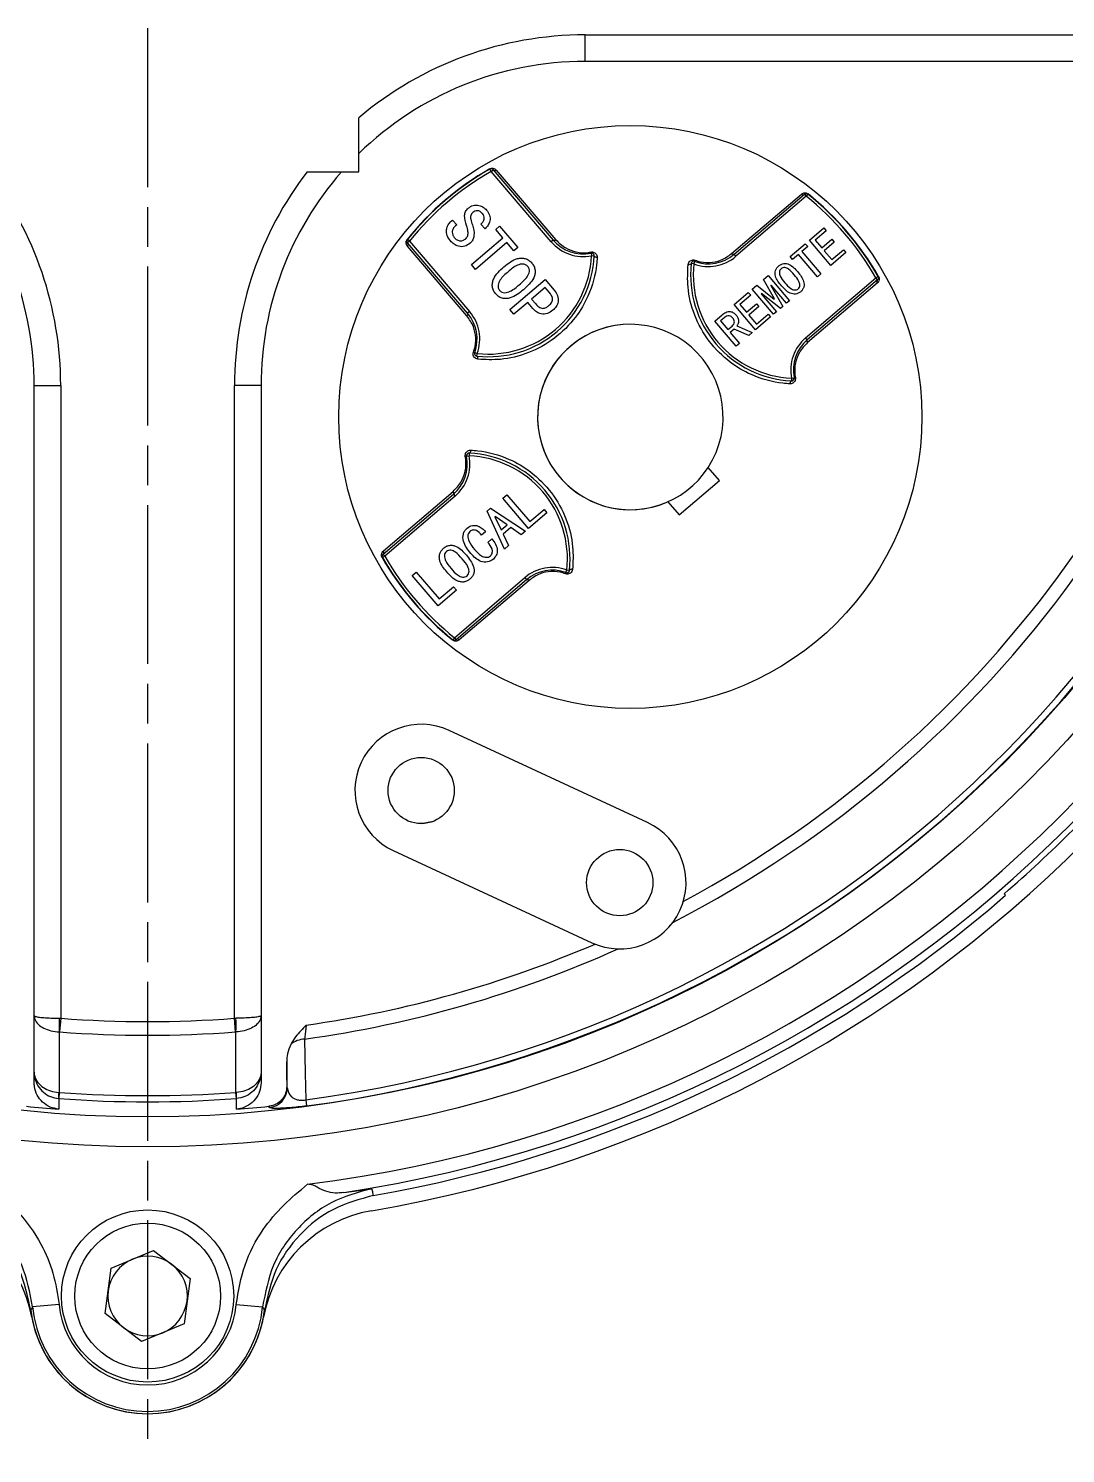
# Model space of a CAD drawing. Header units: millimetres. Extents: x 5231 to 7653, y 7068 to 7959.
# Drawn here: x 6842 to 6920.2, y 7231.1 to 7338.7 of the extents above; entities that cross this region are included whole.
import ezdxf

# ---------------------------------------------------------------- set-up
doc = ezdxf.new("R2010")
doc.units = ezdxf.units.MM
doc.linetypes.add('AM_ISO08W050', pattern=[18, 12, -1.5, 3, -1.5])
doc.layers.add('AM_7', color=4, linetype='AM_ISO08W050', lineweight=25)

msp = doc.modelspace()

# ---------------------------------------------------------------- linework, layer by layer
at = {"color": 7, "linetype": 'Continuous', "lineweight": 25}
for p, q in [((6884, 7336.244), (6884, 7338.244)), ((6884, 7338.244), (6934.691, 7338.244)), ((6934.49, 7336.244), (6884, 7336.244)), ((6866.918, 7327.907), (6866.918, 7331.993)), ((6863.017, 7327.907), (6866.918, 7327.907)), ((6876.805, 7328.101), (6876.794, 7328.122)), ((6876.904, 7327.927), (6876.805, 7328.101)), ((6876.904, 7327.927), (6877.056, 7328.057)), ((6881.434, 7322.623), (6876.904, 7327.927)), ((6877.056, 7328.057), (6881.587, 7322.753)), ((6877.291, 7328.035), (6881.785, 7322.773)), ((6895.05, 7321.729), (6900.311, 7326.223)), ((6895.242, 7321.678), (6900.546, 7326.208)), ((6900.676, 7326.056), (6895.372, 7321.526)), ((6900.546, 7326.208), (6900.676, 7326.056)), ((6900.801, 7326.213), (6900.676, 7326.056)), ((6900.816, 7326.232), (6900.801, 7326.213)), ((6873.885, 7324.171), (6873.994, 7324.264)), ((6873.994, 7324.264), (6874.299, 7323.906)), ((6874.299, 7323.906), (6874.206, 7323.826)), ((6876.439, 7323.607), (6876.133, 7323.965)), ((6877.247, 7323.543), (6877.543, 7323.796)), ((6877.779, 7322.921), (6877.247, 7323.543)), ((6877.543, 7323.796), (6878.912, 7322.193)), ((6900.921, 7322.745), (6902, 7323.666)), ((6902.18, 7323.455), (6901.357, 7322.752)), ((6902, 7323.666), (6902.18, 7323.455)), ((6870.588, 7322.791), (6870.569, 7322.806)), ((6875.072, 7317.04), (6870.578, 7322.302)), ((6870.745, 7322.667), (6870.588, 7322.791)), ((6870.745, 7322.667), (6870.593, 7322.537)), ((6875.123, 7317.232), (6870.593, 7322.537)), ((6870.745, 7322.667), (6875.275, 7317.362)), ((6875.413, 7320.9), (6877.779, 7322.921)), ((6878.084, 7322.563), (6875.719, 7320.542)), ((6878.616, 7321.94), (6878.084, 7322.563)), ((6878.912, 7322.193), (6878.616, 7321.94)), ((6881.587, 7322.753), (6881.434, 7322.623)), ((6899.465, 7321.501), (6900.61, 7322.479)), ((6900.79, 7322.268), (6900.346, 7321.888)), ((6900.61, 7322.479), (6900.79, 7322.268)), ((6902.545, 7320.844), (6900.921, 7322.745)), ((6901.357, 7322.752), (6901.861, 7322.163)), ((6901.861, 7322.163), (6902.617, 7322.809)), ((6902.797, 7322.598), (6902.041, 7321.952)), ((6902.617, 7322.809), (6902.797, 7322.598)), ((6884.442, 7321.757), (6884.48, 7321.56)), ((6884.68, 7321.55), (6884.48, 7321.56)), ((6892.198, 7320.953), (6892.266, 7321.141)), ((6895.372, 7321.526), (6895.242, 7321.678)), ((6899.645, 7321.29), (6899.465, 7321.501)), ((6900.09, 7321.67), (6899.645, 7321.29)), ((6901.533, 7319.98), (6900.09, 7321.67)), ((6900.346, 7321.888), (6901.789, 7320.199)), ((6902.041, 7321.952), (6902.62, 7321.274)), ((6903.679, 7321.813), (6902.545, 7320.844)), ((6902.62, 7321.274), (6903.498, 7322.024)), ((6903.498, 7322.024), (6903.679, 7321.813)), ((6875.719, 7320.542), (6875.413, 7320.9)), ((6892.198, 7320.953), (6891.999, 7320.974)), ((6897.453, 7319.783), (6897.797, 7320.077)), ((6897.797, 7320.077), (6899.421, 7318.176)), ((6901.789, 7320.199), (6901.533, 7319.98)), ((6906.111, 7319.996), (6905.937, 7319.897)), ((6906.132, 7320.008), (6906.111, 7319.996)), ((6878.311, 7317.507), (6880.972, 7319.78)), ((6880.982, 7319.17), (6879.955, 7318.292)), ((6880.972, 7319.78), (6881.663, 7318.971)), ((6881.288, 7318.812), (6880.982, 7319.17)), ((6896.597, 7319.052), (6896.941, 7319.346)), ((6898.22, 7317.151), (6896.597, 7319.052)), ((6896.941, 7319.346), (6898.259, 7318.299)), ((6898.281, 7318.318), (6897.453, 7319.783)), ((6898.04, 7319.343), (6898.018, 7319.324)), ((6898.018, 7319.324), (6898.91, 7317.739)), ((6899.199, 7317.986), (6898.04, 7319.343)), ((6900.632, 7315.367), (6905.937, 7319.897)), ((6906.067, 7319.745), (6900.762, 7315.215)), ((6906.044, 7319.51), (6900.783, 7315.017)), ((6906.067, 7319.745), (6905.937, 7319.897)), ((6879.659, 7318.04), (6878.617, 7317.149)), ((6880.045, 7317.588), (6879.659, 7318.04)), ((6879.955, 7318.292), (6880.261, 7317.934)), ((6895.229, 7317.884), (6896.308, 7318.805)), ((6896.853, 7315.983), (6895.229, 7317.884)), ((6896.488, 7318.594), (6895.665, 7317.891)), ((6895.665, 7317.891), (6896.169, 7317.302)), ((6896.169, 7317.302), (6896.925, 7317.947)), ((6896.308, 7318.805), (6896.488, 7318.594)), ((6896.925, 7317.947), (6897.105, 7317.736)), ((6897.307, 7318.716), (6897.284, 7318.697)), ((6897.284, 7318.697), (6898.443, 7317.341)), ((6898.732, 7317.587), (6897.307, 7318.716)), ((6898.259, 7318.299), (6898.281, 7318.318)), ((6899.421, 7318.176), (6899.199, 7317.986)), ((6875.275, 7317.362), (6875.123, 7317.232)), ((6878.617, 7317.149), (6878.311, 7317.507)), ((6893.773, 7316.64), (6894.329, 7317.115)), ((6894.454, 7316.856), (6894.209, 7316.647)), ((6897.105, 7317.736), (6896.349, 7317.091)), ((6896.349, 7317.091), (6896.928, 7316.412)), ((6897.987, 7316.951), (6896.853, 7315.983)), ((6896.928, 7316.412), (6897.806, 7317.163)), ((6897.806, 7317.163), (6897.987, 7316.951)), ((6898.443, 7317.341), (6898.22, 7317.151)), ((6898.91, 7317.739), (6898.732, 7317.587)), ((6895.397, 7314.739), (6893.773, 7316.64)), ((6894.209, 7316.647), (6894.769, 7315.991)), ((6894.769, 7315.991), (6895.081, 7316.257)), ((6895.239, 7316.027), (6894.95, 7315.78)), ((6894.95, 7315.78), (6895.652, 7314.957)), ((6896.342, 7315.546), (6895.239, 7316.027)), ((6895.455, 7316.269), (6896.608, 7315.774)), ((6896.608, 7315.774), (6896.342, 7315.546)), ((6895.652, 7314.957), (6895.397, 7314.739)), ((6900.762, 7315.215), (6900.632, 7315.367)), ((6875.66, 7314.256), (6875.848, 7314.188)), ((6875.827, 7313.989), (6875.848, 7314.188)), ((6842.414, 7311.78), (6844.414, 7311.78)), ((6842.414, 7264.203), (6842.414, 7311.78)), ((6844.414, 7311.78), (6844.414, 7264.003)), ((6859.536, 7311.78), (6857.536, 7311.78)), ((6857.536, 7264.003), (6857.536, 7311.78)), ((6859.536, 7311.78), (6859.536, 7264.203)), ((6899.57, 7312.321), (6899.56, 7312.121)), ((6899.57, 7312.321), (6899.766, 7312.359)), ((6875.045, 7306.432), (6875.241, 7306.471)), ((6875.251, 7306.67), (6875.241, 7306.471)), ((6894.122, 7304.611), (6893.283, 7305.594)), ((6891.08, 7302.014), (6894.122, 7304.611)), ((6868.744, 7299.047), (6874.048, 7303.577)), ((6868.766, 7299.281), (6874.028, 7303.775)), ((6874.178, 7303.425), (6868.874, 7298.895)), ((6874.048, 7303.577), (6874.178, 7303.425)), ((6877.776, 7303.26), (6878.083, 7303.522)), ((6879.725, 7300.979), (6877.776, 7303.26)), ((6878.083, 7303.522), (6879.815, 7301.494)), ((6890.241, 7302.996), (6891.08, 7302.014)), ((6876.593, 7302.295), (6876.86, 7302.523)), ((6877.897, 7299.418), (6876.593, 7302.295)), ((6876.86, 7302.523), (6879.498, 7300.785)), ((6877.195, 7301.887), (6877.169, 7301.864)), ((6877.169, 7301.864), (6877.65, 7300.868)), ((6878.104, 7301.255), (6877.195, 7301.887)), ((6881.112, 7302.164), (6879.725, 7300.979)), ((6879.815, 7301.494), (6880.896, 7302.417)), ((6880.896, 7302.417), (6881.112, 7302.164)), ((6876.47, 7300.737), (6876.177, 7300.486)), ((6877.65, 7300.868), (6878.104, 7301.255)), ((6878.387, 7301.059), (6877.8, 7300.558)), ((6879.178, 7300.511), (6878.387, 7301.059)), ((6879.498, 7300.785), (6879.178, 7300.511)), ((6876.655, 7299.926), (6876.962, 7300.188)), ((6877.8, 7300.558), (6878.217, 7299.691)), ((6878.217, 7299.691), (6877.897, 7299.418)), ((6868.7, 7298.796), (6868.679, 7298.784)), ((6868.874, 7298.895), (6868.7, 7298.796)), ((6868.874, 7298.895), (6868.744, 7299.047)), ((6870.946, 7297.426), (6871.253, 7297.688)), ((6872.894, 7295.145), (6870.946, 7297.426)), ((6871.253, 7297.688), (6872.985, 7295.66)), ((6882.545, 7297.651), (6882.613, 7297.839)), ((6882.812, 7297.817), (6882.613, 7297.839)), ((6874.282, 7296.33), (6872.894, 7295.145)), ((6872.985, 7295.66), (6874.065, 7296.583)), ((6874.065, 7296.583), (6874.282, 7296.33)), ((6874.134, 7292.735), (6879.439, 7297.266)), ((6879.569, 7297.114), (6874.264, 7292.583)), ((6879.761, 7297.062), (6874.5, 7292.568)), ((6879.439, 7297.266), (6879.569, 7297.114)), ((6874.01, 7292.579), (6873.995, 7292.56)), ((6874.134, 7292.735), (6874.01, 7292.579)), ((6874.134, 7292.735), (6874.264, 7292.583)), ((6888.713, 7278.78), (6873.725, 7285.732)), ((6871.621, 7278.696), (6872.543, 7278.88)), ((6869.517, 7276.66), (6884.505, 7269.708)), ((6915.618, 7273.396), (6915.729, 7273.285)), ((6842.414, 7259.924), (6842.414, 7264.203)), ((6844.307, 7264.004), (6844.414, 7264.003)), ((6844.414, 7264.003), (6844.334, 7262.974)), ((6857.536, 7264.003), (6857.644, 7264.004)), ((6857.617, 7262.974), (6857.536, 7264.003)), ((6859.536, 7264.203), (6859.536, 7259.924)), ((6844.334, 7262.974), (6844.307, 7262.975)), ((6857.644, 7262.975), (6857.617, 7262.974)), ((6842.414, 7259.138), (6842.414, 7259.924)), ((6859.536, 7259.924), (6859.536, 7259.138)), ((6861.475, 7260.717), (6861.475, 7258.847)), ((6844.266, 7258.408), (6844.312, 7258.406)), ((6844.278, 7257.942), (6844.266, 7257.942)), ((6844.312, 7258.406), (6844.278, 7257.942)), ((6857.638, 7258.406), (6857.685, 7258.408)), ((6857.673, 7257.942), (6857.638, 7258.406)), ((6857.685, 7257.942), (6857.673, 7257.942)), ((6862.904, 7257.843), (6862.965, 7257.382)), ((6865.789, 7250.839), (6867.884, 7251.131)), ((6848.229, 7245.145), (6851.431, 7246.468)), ((6851.431, 7246.468), (6854.177, 7244.357)), ((6847.774, 7241.711), (6848.229, 7245.145)), ((6854.177, 7244.357), (6853.722, 7240.922)), ((6844.29, 7242.401), (6842.299, 7242.213)), ((6850.52, 7239.6), (6847.774, 7241.711)), ((6857.661, 7242.401), (6859.652, 7242.213)), ((6853.722, 7240.922), (6850.52, 7239.6))]:
    msp.add_line(p, q, dxfattribs=at)
at = {"color": 7, "linetype": 'Continuous', "lineweight": 25, "flags": 128}
for points in [[(6881.785, 7322.773), (6881.756, 7322.756), (6881.726, 7322.742), (6881.697, 7322.732), (6881.67, 7322.727), (6881.644, 7322.727), (6881.621, 7322.731), (6881.602, 7322.74), (6881.587, 7322.753)], [(6884.9, 7321.442), (6884.858, 7321.444), (6884.816, 7321.45), (6884.778, 7321.46), (6884.744, 7321.474), (6884.716, 7321.49), (6884.696, 7321.509), (6884.683, 7321.53), (6884.68, 7321.55)], [(6895.242, 7321.678), (6895.225, 7321.667), (6895.204, 7321.662), (6895.181, 7321.661), (6895.156, 7321.666), (6895.129, 7321.675), (6895.102, 7321.689), (6895.075, 7321.707), (6895.05, 7321.729)], [(6891.999, 7320.974), (6891.992, 7320.954), (6891.977, 7320.936), (6891.953, 7320.921), (6891.923, 7320.909), (6891.888, 7320.9), (6891.848, 7320.896), (6891.806, 7320.897), (6891.764, 7320.902)], [(6875.123, 7317.232), (6875.134, 7317.215), (6875.139, 7317.195), (6875.14, 7317.172), (6875.136, 7317.146), (6875.126, 7317.12), (6875.112, 7317.093), (6875.094, 7317.066), (6875.072, 7317.04)], [(6900.783, 7315.017), (6900.765, 7315.045), (6900.751, 7315.075), (6900.742, 7315.104), (6900.737, 7315.132), (6900.736, 7315.157), (6900.74, 7315.18), (6900.749, 7315.199), (6900.762, 7315.215)], [(6875.899, 7313.755), (6875.904, 7313.797), (6875.905, 7313.839), (6875.901, 7313.878), (6875.893, 7313.914), (6875.88, 7313.944), (6875.865, 7313.967), (6875.847, 7313.982), (6875.827, 7313.989)], [(6899.56, 7312.121), (6899.539, 7312.118), (6899.519, 7312.106), (6899.5, 7312.085), (6899.483, 7312.057), (6899.469, 7312.023), (6899.459, 7311.985), (6899.453, 7311.943), (6899.452, 7311.901)], [(6875.359, 7306.891), (6875.357, 7306.848), (6875.351, 7306.807), (6875.341, 7306.768), (6875.328, 7306.734), (6875.311, 7306.707), (6875.292, 7306.686), (6875.272, 7306.674), (6875.251, 7306.67)], [(6874.028, 7303.775), (6874.045, 7303.746), (6874.059, 7303.717), (6874.069, 7303.688), (6874.074, 7303.66), (6874.075, 7303.634), (6874.07, 7303.611), (6874.062, 7303.592), (6874.048, 7303.577)], [(6883.046, 7297.89), (6883.004, 7297.895), (6882.963, 7297.895), (6882.923, 7297.891), (6882.887, 7297.883), (6882.857, 7297.871), (6882.834, 7297.855), (6882.819, 7297.837), (6882.812, 7297.817)], [(6879.569, 7297.114), (6879.586, 7297.124), (6879.606, 7297.13), (6879.629, 7297.13), (6879.655, 7297.126), (6879.681, 7297.117), (6879.708, 7297.103), (6879.735, 7297.084), (6879.761, 7297.062)], [(6844.307, 7262.975), (6844.31, 7260.07), (6844.312, 7258.406)], [(6857.638, 7258.406), (6857.642, 7261.311), (6857.644, 7262.975)], [(6862.822, 7262.43), (6862.868, 7259.861), (6862.904, 7257.843)], [(6861.508, 7258.753), (6861.489, 7259.853), (6861.475, 7260.717)], [(6861.475, 7258.847), (6861.493, 7258.794), (6861.508, 7258.753)], [(6844.266, 7257.942), (6844.266, 7257.732), (6844.267, 7257.141)], [(6857.683, 7257.141), (6857.684, 7257.351), (6857.685, 7257.942)], [(6860.159, 7257.263), (6860.141, 7257.314), (6860.127, 7257.354)]]:
    msp.add_lwpolyline(points, dxfattribs=at)
at = {"color": 7, "linetype": 'Continuous', "lineweight": 25}
for centre, radius in [((6850.975, 7348.034), 93.74), ((6850.975, 7348.034), 91.48), ((6887.405, 7309.396), 22), ((6871.621, 7281.196), 2.5), ((6886.609, 7274.244), 2.5), ((6850.975, 7243.034), 6.5), ((6850.975, 7243.034), 5.5)]:
    msp.add_circle(centre, radius, dxfattribs=at)
for centre, radius, start, end in [((6850.975, 7348.034), 90.341, 353.64897, 186.35103), ((6850.975, 7348.034), 89.875, 353.64897, 186.35103), ((6850.975, 7348.034), 85.319, 353.33017, 186.66983), ((6850.975, 7348.034), 84.287, 353.33017, 186.66983), ((6884, 7311.78), 26.464, 90, 130.20177), ((6884, 7311.78), 24.464, 90, 134.2869), ((6850.975, 7348.034), 97.319, 277.12436, 352.87564), ((6850.975, 7348.034), 90.976, 277.53416, 351.20762), ((6850.975, 7348.034), 91.441, 277.53416, 351.20762), ((6850.975, 7348.034), 86.42, 297.29308, 350.7957), ((6850.975, 7348.034), 85.387, 298.25952, 350.58087), ((6850.975, 7348.034), 98.317, 278.66592, 351.33409), ((6850.975, 7348.034), 100, 279.72326, 350.27674), ((6817.951, 7311.78), 24.464, 0, 41.23805), ((6817.951, 7311.78), 26.464, 0, 37.54402), ((6884, 7311.78), 26.464, 142.45598, 180), ((6884, 7311.78), 24.464, 138.76195, 180), ((6887.405, 7309.396), 21.524, 119.539, 141.461), ((6887.405, 7309.396), 21.5, 119.539, 141.461), ((6887.405, 7309.396), 21.3, 119.539, 141.461), ((6876.904, 7327.927), 0.2, 40.5, 119.539), ((6877.187, 7328.184), 0.182, 224.12254, 305.03626), ((6900.437, 7326.354), 0.182, 225.96374, 306.87746), ((6900.676, 7326.056), 0.2, 51.461, 130.5), ((6887.405, 7309.396), 21.3, 29.539, 51.461), ((6887.405, 7309.396), 21.5, 29.539, 51.461), ((6887.405, 7309.396), 21.524, 29.539, 51.461), ((6870.745, 7322.667), 0.2, 141.461, 220.5), ((6870.447, 7322.428), 0.182, 315.96374, 36.87746), ((6883.868, 7324.701), 3.2, 220.5, 281.03097), ((6883.868, 7324.701), 3, 220.5, 281.03097), ((6876.689, 7321.943), 8, 263.8094, 357.1906), ((6876.689, 7321.943), 7.8, 263.8094, 357.1906), ((6883.755, 7321.704), 0.689, 4.41037, 12.37572), ((6884.48, 7321.56), 0.2, 357.1906, 101.03097), ((6892.198, 7320.953), 0.2, 69.96903, 173.8094), ((6893.294, 7323.959), 3.2, 249.96903, 310.5), ((6893.294, 7323.959), 3, 249.96903, 310.5), ((6892.936, 7320.981), 0.689, 158.62428, 166.58963), ((6899.952, 7320.112), 8, 173.8094, 267.1906), ((6899.952, 7320.112), 7.8, 173.8094, 267.1906), ((6905.937, 7319.897), 0.2, 310.5, 29.539), ((6906.193, 7319.615), 0.182, 134.12254, 215.03626), ((6872.842, 7315.284), 3, 339.96903, 40.5), ((6872.842, 7315.284), 3.2, 339.96903, 40.5), ((6887.405, 7309.396), 7, 327.10155, 293.89845), ((6902.711, 7312.933), 3.2, 130.5, 191.03097), ((6902.711, 7312.933), 3, 130.5, 191.03097), ((6875.82, 7314.926), 0.689, 248.62428, 256.58963), ((6875.848, 7314.188), 0.2, 159.96903, 263.8094), ((6899.57, 7312.321), 0.2, 267.1906, 11.03097), ((6899.713, 7313.046), 0.689, 274.41037, 282.37572), ((6872.1, 7305.858), 3, 310.5, 11.03097), ((6872.1, 7305.858), 3.2, 310.5, 11.03097), ((6875.098, 7305.746), 0.689, 94.41037, 102.37572), ((6875.241, 7306.471), 0.2, 87.1906, 191.03097), ((6874.859, 7298.68), 7.8, 353.8094, 87.1906), ((6874.859, 7298.68), 8, 353.8094, 87.1906), ((6868.874, 7298.895), 0.2, 130.5, 209.539), ((6887.405, 7309.396), 21.524, 209.539, 231.461), ((6887.405, 7309.396), 21.5, 209.539, 231.461), ((6868.618, 7299.177), 0.182, 314.12254, 35.03626), ((6887.405, 7309.396), 21.3, 209.539, 231.461), ((6881.517, 7294.832), 3.2, 69.96903, 130.5), ((6881.517, 7294.832), 3, 69.96903, 130.5), ((6881.875, 7297.811), 0.689, 338.62428, 346.58963), ((6882.613, 7297.839), 0.2, 249.96903, 353.8094), ((6874.134, 7292.735), 0.2, 231.461, 310.5), ((6874.373, 7292.438), 0.182, 45.96374, 126.87746), ((6871.621, 7281.196), 5, 65.11697, 245.11697), ((6850.975, 7348.034), 98.739, 310.89535, 319.10465), ((6886.609, 7274.244), 5, 245.11697, 65.11697), ((6850.975, 7348.034), 98.897, 279.91459, 310.90189), ((6850.975, 7348.034), 85.387, 278.0613, 293.29329), ((6850.975, 7348.034), 86.42, 277.87924, 294.25973), ((6865.642, 7263.49), 21.342, 178.61808, 181.38192), ((6850.975, 7348.034), 84.287, 265.53552, 274.46448), ((6836.308, 7263.49), 21.342, 358.61808, 1.38192), ((6850.975, 7348.034), 85.319, 265.53552, 274.46448), ((6862.906, 7260.66), 1.772, 92.70606, 129.63521), ((6860.007, 7258.755), 1.5, 275.78841, 359.91128), ((6846.975, 7258.175), 2.719, 175.08842, 184.91158), ((6850.975, 7348.034), 90.341, 265.74841, 274.25159), ((6850.975, 7348.034), 89.875, 265.74841, 274.25159), ((6854.975, 7258.175), 2.719, 355.08842, 4.91158), ((6850.975, 7348.034), 91.14, 264.23712, 265.7792), ((6850.975, 7348.034), 91.14, 274.2208, 275.76288), ((6832.397, 7239.614), 10, 10.43035, 80.27674), ((6869.553, 7239.614), 10, 99.72326, 169.56965), ((6850.975, 7243.034), 3, 112.44828, 172.44828), ((6850.975, 7243.034), 3, 52.44828, 112.44828), ((6850.975, 7243.034), 3, 352.44828, 52.44828), ((6850.975, 7243.034), 3, 172.44828, 232.44828), ((6850.975, 7243.034), 3, 292.44828, 352.44828), ((6850.975, 7243.034), 8.89, 186.91659, 353.08341), ((6850.975, 7243.034), 8.89, 190.43035, 349.56965), ((6850.975, 7243.034), 8.715, 185.40246, 354.59754), ((6850.975, 7243.034), 6.716, 185.40246, 354.59754), ((6850.975, 7243.034), 3, 232.44828, 292.44828)]:
    msp.add_arc(centre, radius, start, end, dxfattribs=at)
msp.add_arc((6887.405, 7309.396), 7, 94.38765, 327.10155)
for points, knots in [([(6876.794, 7328.122), (6876.814, 7328.133), (6876.861, 7328.156), (6876.947, 7328.175), (6877.066, 7328.174), (6877.192, 7328.13), (6877.257, 7328.067), (6877.291, 7328.035)], [0, 0, 0, 0, 0.0853698, 0.1907986, 0.3564235, 0.6664713, 1, 1, 1, 1]), ([(6875.167, 7325.158), (6875.289, 7325.242), (6875.531, 7325.408), (6875.953, 7325.397), (6876.307, 7325.264), (6876.469, 7325.102), (6876.55, 7325.021)], [0, 0, 0, 0, 0.2796014, 0.5588779, 0.7793759, 1, 1, 1, 1]), ([(6900.311, 7326.223), (6900.37, 7326.261), (6900.458, 7326.32), (6900.615, 7326.321), (6900.715, 7326.293), (6900.774, 7326.263), (6900.807, 7326.239), (6900.816, 7326.232)], [0, 0, 0, 0, 0.4935098, 0.7465115, 0.851032, 0.9564885, 1, 1, 1, 1]), ([(6875.05, 7323.847), (6874.966, 7324.1), (6874.848, 7324.454), (6874.952, 7324.93), (6875.096, 7325.082), (6875.167, 7325.158)], [0, 0, 0, 0, 0.5600269, 0.7800788, 1, 1, 1, 1]), ([(6875.52, 7324.84), (6875.455, 7324.767), (6875.327, 7324.62), (6875.366, 7324.264), (6875.442, 7324.038), (6875.489, 7323.899)], [0, 0, 0, 0, 0.2783123, 0.5573547, 1, 1, 1, 1]), ([(6876.239, 7324.755), (6876.185, 7324.81), (6876.077, 7324.919), (6875.865, 7324.982), (6875.666, 7324.948), (6875.568, 7324.876), (6875.52, 7324.84)], [0, 0, 0, 0, 0.2803933, 0.5595454, 0.779457, 1, 1, 1, 1]), ([(6876.133, 7323.965), (6876.196, 7324.022), (6876.321, 7324.137), (6876.389, 7324.373), (6876.358, 7324.593), (6876.279, 7324.701), (6876.239, 7324.755)], [0, 0, 0, 0, 0.279799, 0.5597317, 0.7795238, 1, 1, 1, 1]), ([(6876.55, 7325.021), (6876.642, 7324.9), (6876.825, 7324.659), (6876.832, 7324.221), (6876.684, 7323.861), (6876.521, 7323.692), (6876.439, 7323.607)], [0, 0, 0, 0, 0.2805755, 0.5584584, 0.7793124, 1, 1, 1, 1]), ([(6873.827, 7322.694), (6873.733, 7322.82), (6873.547, 7323.071), (6873.499, 7323.519), (6873.626, 7323.908), (6873.798, 7324.083), (6873.885, 7324.171)], [0, 0, 0, 0, 0.28046624, 0.55943214, 0.77959547, 1, 1, 1, 1]), ([(6874.206, 7323.826), (6874.139, 7323.76), (6874.006, 7323.629), (6873.952, 7323.365), (6873.995, 7323.126), (6874.08, 7323.007), (6874.122, 7322.947)], [0, 0, 0, 0, 0.2801235, 0.5586792, 0.7793369, 1, 1, 1, 1]), ([(6874.986, 7322.85), (6875.046, 7322.93), (6875.166, 7323.09), (6875.158, 7323.457), (6875.091, 7323.699), (6875.05, 7323.847)], [0, 0, 0, 0, 0.2772542, 0.5579499, 1, 1, 1, 1]), ([(6875.489, 7323.899), (6875.561, 7323.63), (6875.66, 7323.255), (6875.546, 7322.759), (6875.397, 7322.599), (6875.323, 7322.519)], [0, 0, 0, 0, 0.5597257, 0.780043, 1, 1, 1, 1]), ([(6870.578, 7322.302), (6870.54, 7322.36), (6870.482, 7322.448), (6870.48, 7322.605), (6870.508, 7322.705), (6870.538, 7322.765), (6870.562, 7322.797), (6870.569, 7322.806)], [0, 0, 0, 0, 0.49350979, 0.74651151, 0.85103204, 0.95648853, 1, 1, 1, 1]), ([(6875.323, 7322.519), (6875.191, 7322.426), (6874.928, 7322.241), (6874.461, 7322.244), (6874.086, 7322.422), (6873.913, 7322.604), (6873.827, 7322.694)], [0, 0, 0, 0, 0.2798432, 0.5586107, 0.7789801, 1, 1, 1, 1]), ([(6874.122, 7322.947), (6874.186, 7322.879), (6874.313, 7322.745), (6874.572, 7322.675), (6874.809, 7322.723), (6874.927, 7322.808), (6874.986, 7322.85)], [0, 0, 0, 0, 0.2806905, 0.5587567, 0.7792811, 1, 1, 1, 1]), ([(6881.785, 7322.773), (6882.014, 7322.551), (6882.429, 7322.148), (6883.305, 7321.818), (6883.991, 7321.776), (6884.361, 7321.84), (6884.428, 7321.851)], [0, 0, 0, 0, 0.35692605, 0.64558806, 0.93595733, 1, 1, 1, 1]), ([(6884.9, 7321.442), (6884.888, 7321.264), (6884.821, 7320.308), (6884.399, 7318.733), (6883.272, 7316.8), (6881.731, 7315.254), (6879.728, 7314.156), (6877.701, 7313.665), (6876.462, 7313.727), (6875.899, 7313.755)], [0, 0, 0, 0, 0.04393713, 0.23629304, 0.37282189, 0.53572822, 0.69861004, 0.86320068, 1, 1, 1, 1]), ([(6877.868, 7320.736), (6878.186, 7320.993), (6878.584, 7321.316), (6879.182, 7321.411), (6879.482, 7321.368), (6879.757, 7321.237), (6879.897, 7321.093), (6879.967, 7321.021)], [0, 0, 0, 0, 0.4989816, 0.6242715, 0.7495146, 0.8746656, 1, 1, 1, 1]), ([(6879.967, 7321.021), (6880.026, 7320.941), (6880.146, 7320.782), (6880.232, 7320.49), (6880.222, 7320.188), (6880.026, 7319.619), (6879.647, 7319.279), (6879.344, 7319.008)], [0, 0, 0, 0, 0.1252973, 0.2504135, 0.3756026, 0.5008782, 1, 1, 1, 1]), ([(6884.428, 7321.851), (6884.468, 7321.855), (6884.549, 7321.864), (6884.666, 7321.83), (6884.77, 7321.765), (6884.854, 7321.664), (6884.898, 7321.55), (6884.899, 7321.472), (6884.9, 7321.442)], [0, 0, 0, 0, 0.1540842, 0.3077863, 0.4712038, 0.6571656, 0.8674974, 1, 1, 1, 1]), ([(6891.764, 7320.902), (6891.778, 7320.959), (6891.804, 7321.067), (6891.919, 7321.187), (6892.052, 7321.25), (6892.185, 7321.262), (6892.26, 7321.241), (6892.295, 7321.232)], [0, 0, 0, 0, 0.25795598, 0.48491429, 0.70358464, 0.86427778, 1, 1, 1, 1]), ([(6892.295, 7321.232), (6892.359, 7321.21), (6892.715, 7321.09), (6893.398, 7321.023), (6894.316, 7321.213), (6894.788, 7321.545), (6895.05, 7321.729)], [0, 0, 0, 0, 0.0640427, 0.3544119, 0.6430739, 1, 1, 1, 1]), ([(6877.243, 7318.694), (6877.182, 7318.775), (6877.062, 7318.937), (6876.978, 7319.233), (6876.988, 7319.538), (6877.182, 7320.115), (6877.563, 7320.46), (6877.868, 7320.736)], [0, 0, 0, 0, 0.1253313, 0.2504536, 0.3756879, 0.5009977, 1, 1, 1, 1]), ([(6878.187, 7320.362), (6877.966, 7320.175), (6877.635, 7319.894), (6877.413, 7319.427), (6877.42, 7319.13), (6877.499, 7319.008), (6877.539, 7318.947)], [0, 0, 0, 0, 0.5017682, 0.7501482, 0.8752477, 1, 1, 1, 1]), ([(6879.671, 7320.768), (6879.618, 7320.816), (6879.511, 7320.913), (6879.224, 7320.973), (6878.729, 7320.831), (6878.404, 7320.55), (6878.187, 7320.362)], [0, 0, 0, 0, 0.1247898, 0.2499391, 0.4981483, 1, 1, 1, 1]), ([(6879.025, 7319.382), (6879.242, 7319.566), (6879.567, 7319.841), (6879.798, 7320.296), (6879.789, 7320.589), (6879.71, 7320.708), (6879.671, 7320.768)], [0, 0, 0, 0, 0.5018858, 0.7502037, 0.8752646, 1, 1, 1, 1]), ([(6899.452, 7311.901), (6899.274, 7311.913), (6898.318, 7311.98), (6896.743, 7312.402), (6894.81, 7313.529), (6893.263, 7315.07), (6892.166, 7317.073), (6891.675, 7319.1), (6891.736, 7320.339), (6891.764, 7320.902)], [0, 0, 0, 0, 0.0439371, 0.236293, 0.3728219, 0.5357282, 0.69861, 0.8632007, 1, 1, 1, 1]), ([(6898.805, 7319.303), (6898.621, 7319.53), (6898.39, 7319.814), (6898.323, 7320.241), (6898.353, 7320.456), (6898.447, 7320.653), (6898.55, 7320.752), (6898.601, 7320.802)], [0, 0, 0, 0, 0.49898163, 0.62427149, 0.74951455, 0.87466556, 1, 1, 1, 1]), ([(6898.601, 7320.802), (6898.658, 7320.845), (6898.772, 7320.93), (6898.98, 7320.992), (6899.196, 7320.985), (6899.602, 7320.844), (6899.845, 7320.573), (6900.039, 7320.357)], [0, 0, 0, 0, 0.12529734, 0.25041349, 0.37560258, 0.50087825, 1, 1, 1, 1]), ([(6898.781, 7320.591), (6898.747, 7320.553), (6898.678, 7320.477), (6898.635, 7320.271), (6898.736, 7319.918), (6898.937, 7319.686), (6899.071, 7319.531)], [0, 0, 0, 0, 0.1247898, 0.2499391, 0.4981483, 1, 1, 1, 1]), ([(6899.772, 7320.129), (6899.64, 7320.284), (6899.444, 7320.516), (6899.119, 7320.682), (6898.909, 7320.675), (6898.824, 7320.619), (6898.781, 7320.591)], [0, 0, 0, 0, 0.5018858, 0.7502037, 0.8752646, 1, 1, 1, 1]), ([(6900.082, 7319.068), (6900.117, 7319.106), (6900.186, 7319.183), (6900.22, 7319.392), (6900.105, 7319.74), (6899.905, 7319.973), (6899.772, 7320.129)], [0, 0, 0, 0, 0.1246914, 0.2497368, 0.4982652, 1, 1, 1, 1]), ([(6900.039, 7320.357), (6900.223, 7320.13), (6900.453, 7319.847), (6900.531, 7319.421), (6900.509, 7319.206), (6900.417, 7319.007), (6900.314, 7318.907), (6900.263, 7318.857)], [0, 0, 0, 0, 0.4991329, 0.6244235, 0.7496222, 0.8747079, 1, 1, 1, 1]), ([(6906.132, 7320.008), (6906.142, 7319.987), (6906.165, 7319.94), (6906.185, 7319.854), (6906.184, 7319.736), (6906.139, 7319.609), (6906.077, 7319.544), (6906.044, 7319.51)], [0, 0, 0, 0, 0.0853698, 0.1907986, 0.3564235, 0.6664713, 1, 1, 1, 1]), ([(6879.344, 7319.008), (6879.026, 7318.751), (6878.629, 7318.429), (6878.033, 7318.318), (6877.731, 7318.35), (6877.453, 7318.479), (6877.313, 7318.622), (6877.243, 7318.694)], [0, 0, 0, 0, 0.4991393, 0.6244349, 0.7496177, 0.8747055, 1, 1, 1, 1]), ([(6877.539, 7318.947), (6877.592, 7318.899), (6877.7, 7318.802), (6877.992, 7318.754), (6878.48, 7318.915), (6878.806, 7319.195), (6879.025, 7319.382)], [0, 0, 0, 0, 0.1246976, 0.2497105, 0.4981951, 1, 1, 1, 1]), ([(6881.663, 7318.971), (6881.76, 7318.84), (6881.953, 7318.58), (6881.991, 7318.111), (6881.832, 7317.719), (6881.65, 7317.543), (6881.559, 7317.455)], [0, 0, 0, 0, 0.2803956, 0.5591428, 0.7792262, 1, 1, 1, 1]), ([(6900.263, 7318.857), (6900.205, 7318.813), (6900.089, 7318.727), (6899.878, 7318.667), (6899.661, 7318.675), (6899.248, 7318.812), (6899.001, 7319.085), (6898.805, 7319.303)], [0, 0, 0, 0, 0.1253288, 0.25044901, 0.37569869, 0.50100361, 1, 1, 1, 1]), ([(6899.071, 7319.531), (6899.205, 7319.373), (6899.406, 7319.137), (6899.739, 7318.978), (6899.951, 7318.983), (6900.039, 7319.04), (6900.082, 7319.068)], [0, 0, 0, 0, 0.5016983, 0.750126, 0.8752545, 1, 1, 1, 1]), ([(6880.261, 7317.934), (6880.334, 7317.855), (6880.48, 7317.697), (6880.775, 7317.563), (6881.053, 7317.655), (6881.186, 7317.76), (6881.253, 7317.813)], [0, 0, 0, 0, 0.2812745, 0.5593409, 0.7788769, 1, 1, 1, 1]), ([(6881.253, 7317.813), (6881.335, 7317.886), (6881.497, 7318.032), (6881.579, 7318.445), (6881.399, 7318.672), (6881.288, 7318.812)], [0, 0, 0, 0, 0.2824508, 0.5592557, 1, 1, 1, 1]), ([(6875.569, 7314.285), (6875.591, 7314.349), (6875.712, 7314.705), (6875.778, 7315.389), (6875.589, 7316.306), (6875.256, 7316.779), (6875.072, 7317.04)], [0, 0, 0, 0, 0.0640427, 0.3544119, 0.6430739, 1, 1, 1, 1]), ([(6881.559, 7317.455), (6881.427, 7317.359), (6881.165, 7317.17), (6880.694, 7317.143), (6880.308, 7317.314), (6880.133, 7317.497), (6880.045, 7317.588)], [0, 0, 0, 0, 0.2801765, 0.5589609, 0.7791484, 1, 1, 1, 1]), ([(6894.329, 7317.115), (6894.42, 7317.183), (6894.602, 7317.318), (6894.927, 7317.388), (6895.21, 7317.278), (6895.333, 7317.148), (6895.394, 7317.083)], [0, 0, 0, 0, 0.2807479, 0.5598452, 0.779251, 1, 1, 1, 1]), ([(6895.139, 7316.864), (6895.086, 7316.916), (6894.98, 7317.019), (6894.699, 7317.046), (6894.547, 7316.928), (6894.454, 7316.856)], [0, 0, 0, 0, 0.280741, 0.5595687, 1, 1, 1, 1]), ([(6895.081, 7316.257), (6895.126, 7316.304), (6895.216, 7316.397), (6895.277, 7316.577), (6895.233, 7316.744), (6895.17, 7316.824), (6895.139, 7316.864)], [0, 0, 0, 0, 0.2804143, 0.5596799, 0.7791818, 1, 1, 1, 1]), ([(6895.394, 7317.083), (6895.445, 7317.017), (6895.547, 7316.885), (6895.59, 7316.651), (6895.555, 7316.438), (6895.488, 7316.325), (6895.455, 7316.269)], [0, 0, 0, 0, 0.2803705, 0.5592157, 0.7797153, 1, 1, 1, 1]), ([(6900.783, 7315.017), (6900.56, 7314.787), (6900.158, 7314.373), (6899.827, 7313.496), (6899.786, 7312.811), (6899.849, 7312.44), (6899.861, 7312.373)], [0, 0, 0, 0, 0.3569261, 0.6455881, 0.9359573, 1, 1, 1, 1]), ([(6875.899, 7313.755), (6875.842, 7313.769), (6875.734, 7313.795), (6875.614, 7313.909), (6875.551, 7314.043), (6875.539, 7314.176), (6875.56, 7314.251), (6875.569, 7314.285)], [0, 0, 0, 0, 0.257956, 0.4849143, 0.7035846, 0.8642778, 1, 1, 1, 1]), ([(6899.861, 7312.373), (6899.865, 7312.333), (6899.873, 7312.252), (6899.839, 7312.136), (6899.775, 7312.031), (6899.674, 7311.948), (6899.56, 7311.903), (6899.482, 7311.902), (6899.452, 7311.901)], [0, 0, 0, 0, 0.1540842, 0.3077863, 0.4712038, 0.6571656, 0.8674974, 1, 1, 1, 1]), ([(6874.028, 7303.775), (6874.25, 7304.004), (6874.653, 7304.419), (6874.983, 7305.296), (6875.025, 7305.981), (6874.961, 7306.351), (6874.95, 7306.418)], [0, 0, 0, 0, 0.35692605, 0.64558806, 0.93595733, 1, 1, 1, 1]), ([(6874.95, 7306.418), (6874.946, 7306.459), (6874.938, 7306.539), (6874.971, 7306.656), (6875.036, 7306.76), (6875.137, 7306.844), (6875.251, 7306.888), (6875.329, 7306.89), (6875.359, 7306.891)], [0, 0, 0, 0, 0.1540842, 0.3077863, 0.4712038, 0.6571656, 0.8674974, 1, 1, 1, 1]), ([(6875.359, 7306.891), (6875.537, 7306.878), (6876.493, 7306.812), (6878.068, 7306.39), (6880.001, 7305.262), (6881.547, 7303.721), (6882.645, 7301.718), (6883.136, 7299.692), (6883.074, 7298.452), (6883.046, 7297.89)], [0, 0, 0, 0, 0.04393713, 0.23629304, 0.37282189, 0.53572822, 0.69861004, 0.86320068, 1, 1, 1, 1]), ([(6875.358, 7299.095), (6875.13, 7299.385), (6874.79, 7299.819), (6874.756, 7300.475), (6874.893, 7300.816), (6875.021, 7300.944), (6875.085, 7301.008)], [0, 0, 0, 0, 0.4996956, 0.7490902, 0.87448, 1, 1, 1, 1]), ([(6875.085, 7301.008), (6875.213, 7301.089), (6875.468, 7301.251), (6875.906, 7301.199), (6876.238, 7301.001), (6876.393, 7300.825), (6876.47, 7300.737)], [0, 0, 0, 0, 0.2788412, 0.5580379, 0.7787144, 1, 1, 1, 1]), ([(6875.302, 7300.754), (6875.257, 7300.706), (6875.168, 7300.61), (6875.112, 7300.348), (6875.239, 7299.897), (6875.488, 7299.596), (6875.655, 7299.395)], [0, 0, 0, 0, 0.12483776, 0.24976909, 0.49884143, 1, 1, 1, 1]), ([(6876.177, 7300.486), (6876.057, 7300.615), (6875.908, 7300.776), (6875.663, 7300.865), (6875.532, 7300.871), (6875.406, 7300.832), (6875.336, 7300.78), (6875.302, 7300.754)], [0, 0, 0, 0, 0.4989791, 0.6243781, 0.7495377, 0.8746429, 1, 1, 1, 1]), ([(6873.555, 7297.694), (6873.335, 7297.966), (6873.058, 7298.307), (6872.977, 7298.82), (6873.013, 7299.077), (6873.126, 7299.313), (6873.249, 7299.432), (6873.311, 7299.492)], [0, 0, 0, 0, 0.4989816, 0.6242715, 0.7495146, 0.8746656, 1, 1, 1, 1]), ([(6873.311, 7299.492), (6873.379, 7299.544), (6873.516, 7299.646), (6873.766, 7299.72), (6874.025, 7299.711), (6874.513, 7299.543), (6874.804, 7299.218), (6875.036, 7298.958)], [0, 0, 0, 0, 0.1252973, 0.2504135, 0.3756026, 0.5008782, 1, 1, 1, 1]), ([(6876.849, 7298.915), (6876.883, 7298.95), (6876.949, 7299.021), (6876.99, 7299.162), (6877.004, 7299.305), (6876.935, 7299.588), (6876.779, 7299.776), (6876.655, 7299.926)], [0, 0, 0, 0, 0.12485997, 0.24990718, 0.37519767, 0.50037984, 1, 1, 1, 1]), ([(6876.962, 7300.188), (6877.059, 7300.06), (6877.253, 7299.805), (6877.399, 7299.369), (6877.323, 7298.944), (6877.152, 7298.756), (6877.066, 7298.662)], [0, 0, 0, 0, 0.2812852, 0.5606158, 0.7804682, 1, 1, 1, 1]), ([(6868.679, 7298.784), (6868.668, 7298.805), (6868.645, 7298.851), (6868.626, 7298.937), (6868.627, 7299.056), (6868.671, 7299.183), (6868.734, 7299.248), (6868.766, 7299.281)], [0, 0, 0, 0, 0.0853698, 0.1907986, 0.3564235, 0.6664713, 1, 1, 1, 1]), ([(6873.528, 7299.239), (6873.486, 7299.193), (6873.403, 7299.102), (6873.352, 7298.856), (6873.473, 7298.432), (6873.714, 7298.153), (6873.875, 7297.967)], [0, 0, 0, 0, 0.1247898, 0.2499391, 0.4981483, 1, 1, 1, 1]), ([(6874.716, 7298.685), (6874.558, 7298.871), (6874.322, 7299.15), (6873.932, 7299.348), (6873.681, 7299.34), (6873.579, 7299.272), (6873.528, 7299.239)], [0, 0, 0, 0, 0.50188584, 0.75020375, 0.87526459, 1, 1, 1, 1]), ([(6875.089, 7297.411), (6875.13, 7297.457), (6875.213, 7297.549), (6875.254, 7297.8), (6875.116, 7298.218), (6874.876, 7298.498), (6874.716, 7298.685)], [0, 0, 0, 0, 0.1246914, 0.2497368, 0.4982652, 1, 1, 1, 1]), ([(6875.036, 7298.958), (6875.257, 7298.686), (6875.534, 7298.346), (6875.627, 7297.835), (6875.6, 7297.576), (6875.49, 7297.338), (6875.367, 7297.218), (6875.305, 7297.158)], [0, 0, 0, 0, 0.4991329, 0.6244235, 0.7496222, 0.8747079, 1, 1, 1, 1]), ([(6877.066, 7298.662), (6876.924, 7298.575), (6876.638, 7298.4), (6875.94, 7298.481), (6875.59, 7298.849), (6875.358, 7299.095)], [0, 0, 0, 0, 0.249589, 0.5000119, 1, 1, 1, 1]), ([(6875.655, 7299.395), (6875.814, 7299.212), (6876.052, 7298.939), (6876.457, 7298.785), (6876.701, 7298.812), (6876.8, 7298.881), (6876.849, 7298.915)], [0, 0, 0, 0, 0.5010148, 0.7498451, 0.8749605, 1, 1, 1, 1]), ([(6875.305, 7297.158), (6875.236, 7297.106), (6875.097, 7297.003), (6874.843, 7296.93), (6874.582, 7296.94), (6874.087, 7297.104), (6873.792, 7297.432), (6873.555, 7297.694)], [0, 0, 0, 0, 0.1253288, 0.250449, 0.3756987, 0.5010036, 1, 1, 1, 1]), ([(6873.875, 7297.967), (6874.036, 7297.777), (6874.277, 7297.494), (6874.677, 7297.304), (6874.932, 7297.31), (6875.036, 7297.377), (6875.089, 7297.411)], [0, 0, 0, 0, 0.5016983, 0.750126, 0.8752545, 1, 1, 1, 1]), ([(6882.516, 7297.56), (6882.452, 7297.581), (6882.096, 7297.702), (6881.412, 7297.768), (6880.495, 7297.579), (6880.022, 7297.246), (6879.761, 7297.062)], [0, 0, 0, 0, 0.0640427, 0.3544119, 0.6430739, 1, 1, 1, 1]), ([(6883.046, 7297.89), (6883.033, 7297.832), (6883.007, 7297.724), (6882.892, 7297.604), (6882.758, 7297.542), (6882.625, 7297.529), (6882.55, 7297.55), (6882.516, 7297.56)], [0, 0, 0, 0, 0.257956, 0.4849143, 0.7035846, 0.8642778, 1, 1, 1, 1]), ([(6874.5, 7292.568), (6874.441, 7292.53), (6874.353, 7292.472), (6874.196, 7292.47), (6874.096, 7292.499), (6874.036, 7292.528), (6874.004, 7292.553), (6873.995, 7292.56)], [0, 0, 0, 0, 0.4935098, 0.7465115, 0.851032, 0.9564885, 1, 1, 1, 1]), ([(6842.414, 7264.203), (6842.414, 7264.203), (6842.415, 7264.188), (6842.459, 7264.15), (6842.687, 7264.096), (6843.119, 7264.047), (6843.673, 7264.014), (6844.094, 7264.007), (6844.307, 7264.004)], [0, 0, 0, 0, 0.0031973, 0.151991, 0.37218, 0.5820421, 0.7892833, 1, 1, 1, 1]), ([(6842.414, 7264.203), (6842.414, 7264.201), (6842.415, 7264.107), (6842.459, 7263.877), (6842.687, 7263.54), (6843.119, 7263.24), (6843.673, 7263.033), (6844.094, 7262.994), (6844.307, 7262.975)], [0, 0, 0, 0, 0.0031973, 0.151991, 0.37218, 0.5820421, 0.7892833, 1, 1, 1, 1]), ([(6859.536, 7264.203), (6859.536, 7264.203), (6859.536, 7264.188), (6859.492, 7264.15), (6859.263, 7264.096), (6858.831, 7264.047), (6858.277, 7264.014), (6857.856, 7264.007), (6857.644, 7264.004)], [0, 0, 0, 0, 0.00319735, 0.15199098, 0.37217997, 0.58204206, 0.78928327, 1, 1, 1, 1]), ([(6859.536, 7264.203), (6859.536, 7264.201), (6859.536, 7264.107), (6859.492, 7263.877), (6859.263, 7263.54), (6858.831, 7263.24), (6858.277, 7263.033), (6857.856, 7262.994), (6857.644, 7262.975)], [0, 0, 0, 0, 0.00319735, 0.15199097, 0.37217998, 0.58204207, 0.78928329, 1, 1, 1, 1]), ([(6862.949, 7263.49), (6862.947, 7263.489), (6862.804, 7263.345), (6862.524, 7263.057), (6862.11, 7262.585), (6861.892, 7262.219), (6861.776, 7262.025)], [0, 0, 0, 0, 0.00413138, 0.32306085, 0.64018571, 1, 1, 1, 1]), ([(6862.949, 7263.49), (6862.935, 7263.379), (6862.907, 7263.167), (6862.861, 7262.792), (6862.837, 7262.57), (6862.822, 7262.43)], [0, 0, 0, 0, 0.2879517, 0.5508088, 1, 1, 1, 1]), ([(6861.776, 7262.025), (6861.678, 7261.789), (6861.504, 7261.369), (6861.484, 7260.916), (6861.475, 7260.717)], [0, 0, 0, 0, 0.561758, 1, 1, 1, 1]), ([(6842.414, 7259.924), (6842.414, 7259.921), (6842.415, 7259.817), (6842.453, 7259.543), (6842.664, 7259.133), (6843.086, 7258.755), (6843.634, 7258.489), (6844.054, 7258.435), (6844.266, 7258.408)], [0, 0, 0, 0, 0.003239, 0.1386685, 0.3626448, 0.5758514, 0.7860704, 1, 1, 1, 1]), ([(6842.414, 7259.924), (6842.414, 7259.92), (6842.415, 7259.784), (6842.453, 7259.426), (6842.664, 7258.89), (6843.086, 7258.396), (6843.634, 7258.049), (6844.054, 7257.978), (6844.266, 7257.942)], [0, 0, 0, 0, 0.003239, 0.1386685, 0.3626448, 0.5758514, 0.7860703, 1, 1, 1, 1]), ([(6859.536, 7259.924), (6859.536, 7259.921), (6859.536, 7259.817), (6859.498, 7259.543), (6859.287, 7259.133), (6858.865, 7258.755), (6858.317, 7258.489), (6857.897, 7258.435), (6857.685, 7258.408)], [0, 0, 0, 0, 0.003239, 0.1386685, 0.3626448, 0.5758514, 0.7860704, 1, 1, 1, 1]), ([(6859.536, 7259.924), (6859.536, 7259.92), (6859.536, 7259.784), (6859.498, 7259.426), (6859.287, 7258.89), (6858.865, 7258.396), (6858.317, 7258.049), (6857.897, 7257.978), (6857.685, 7257.942)], [0, 0, 0, 0, 0.003239, 0.1386685, 0.3626448, 0.5758514, 0.7860703, 1, 1, 1, 1]), ([(6844.267, 7257.141), (6844.045, 7257.179), (6843.6, 7257.256), (6843.028, 7257.644), (6842.614, 7258.183), (6842.433, 7258.715), (6842.419, 7259.039), (6842.414, 7259.138)], [0, 0, 0, 0, 0.2248842, 0.4497625, 0.6748042, 0.9001483, 1, 1, 1, 1]), ([(6859.536, 7259.138), (6859.514, 7258.913), (6859.47, 7258.462), (6859.124, 7257.861), (6858.616, 7257.408), (6858.1, 7257.19), (6857.78, 7257.152), (6857.683, 7257.141)], [0, 0, 0, 0, 0.2256246, 0.4512542, 0.6767425, 0.9019352, 1, 1, 1, 1]), ([(6861.475, 7258.847), (6861.459, 7258.678), (6861.425, 7258.34), (6861.167, 7257.89), (6860.786, 7257.551), (6860.412, 7257.393), (6860.186, 7257.362), (6860.127, 7257.354)], [0, 0, 0, 0, 0.2297532, 0.4595156, 0.6890466, 0.9182809, 1, 1, 1, 1]), ([(6861.508, 7258.753), (6861.556, 7258.51), (6861.615, 7258.211), (6862.02, 7257.94), (6862.258, 7257.848), (6862.511, 7257.81), (6862.735, 7257.816), (6862.847, 7257.834), (6862.904, 7257.843)], [0, 0, 0, 0, 0.5629853, 0.6904187, 0.8057417, 0.9061003, 0.9528015, 1, 1, 1, 1]), ([(6862.965, 7257.382), (6862.751, 7257.355), (6862.311, 7257.3), (6861.72, 7257.246), (6861.208, 7257.21), (6860.695, 7257.192), (6860.261, 7257.202), (6860.193, 7257.242), (6860.159, 7257.263)], [0, 0, 0, 0, 0.1205854, 0.2488681, 0.3727834, 0.5012585, 0.7408348, 1, 1, 1, 1]), ([(6842.299, 7242.213), (6842.094, 7243.286), (6841.683, 7245.432), (6839.807, 7248.174), (6837.225, 7250.262), (6835.118, 7250.842), (6834.067, 7251.131)], [0, 0, 0, 0, 0.2500471, 0.50006, 0.7503071, 1, 1, 1, 1]), ([(6838.905, 7251.466), (6839.692, 7250.812), (6841.256, 7249.511), (6842.896, 7247.177), (6843.925, 7244.768), (6844.168, 7243.192), (6844.29, 7242.401)], [0, 0, 0, 0, 0.2818719, 0.5606521, 0.7796601, 1, 1, 1, 1]), ([(6857.661, 7242.401), (6857.832, 7243.404), (6858.172, 7245.404), (6859.508, 7247.934), (6861.194, 7249.934), (6862.426, 7250.954), (6863.045, 7251.466)], [0, 0, 0, 0, 0.2799126, 0.5583241, 0.7781328, 1, 1, 1, 1]), ([(6867.884, 7251.131), (6866.832, 7250.842), (6864.726, 7250.262), (6862.144, 7248.174), (6860.267, 7245.432), (6859.857, 7243.286), (6859.652, 7242.213)], [0, 0, 0, 0, 0.2496929, 0.49994, 0.7499529, 1, 1, 1, 1]), ([(6865.788, 7250.838), (6865.569, 7250.818), (6865.107, 7250.773), (6864.438, 7250.907), (6863.875, 7251.168), (6863.434, 7251.446), (6863.174, 7251.46), (6863.045, 7251.466)], [0, 0, 0, 0, 0.2356378, 0.4976862, 0.749308, 0.8757894, 1, 1, 1, 1]), ([(6867.884, 7251.131), (6867.907, 7251.035), (6867.948, 7250.863), (6867.986, 7250.69), (6868.003, 7250.614)], [0, 0, 0, 0, 0.55999999, 1, 1, 1, 1]), ([(6842.15, 7241.963), (6841.923, 7243.009), (6841.471, 7245.097), (6839.592, 7247.746), (6837.048, 7249.767), (6834.982, 7250.331), (6833.947, 7250.614)], [0, 0, 0, 0, 0.25006523, 0.49944561, 0.74938637, 1, 1, 1, 1]), ([(6868.003, 7250.614), (6866.971, 7250.333), (6864.909, 7249.771), (6862.365, 7247.753), (6860.483, 7245.104), (6860.029, 7243.011), (6859.801, 7241.963)], [0, 0, 0, 0, 0.2500466, 0.4994486, 0.7493959, 1, 1, 1, 1]), ([(6842.299, 7242.213), (6842.27, 7242.167), (6842.22, 7242.084), (6842.171, 7242), (6842.15, 7241.963)], [0, 0, 0, 0, 0.56, 1, 1, 1, 1]), ([(6859.801, 7241.963), (6859.774, 7242.01), (6859.725, 7242.094), (6859.674, 7242.177), (6859.652, 7242.213)], [0, 0, 0, 0, 0.56, 1, 1, 1, 1])]:
    msp.add_open_spline(points, degree=3, knots=knots, dxfattribs=at)
at = {"layer": 'AM_7'}
msp.add_line((6850.975, 7464.749), (6850.975, 7231.143), dxfattribs=at)

doc.saveas('drawing.dxf')
